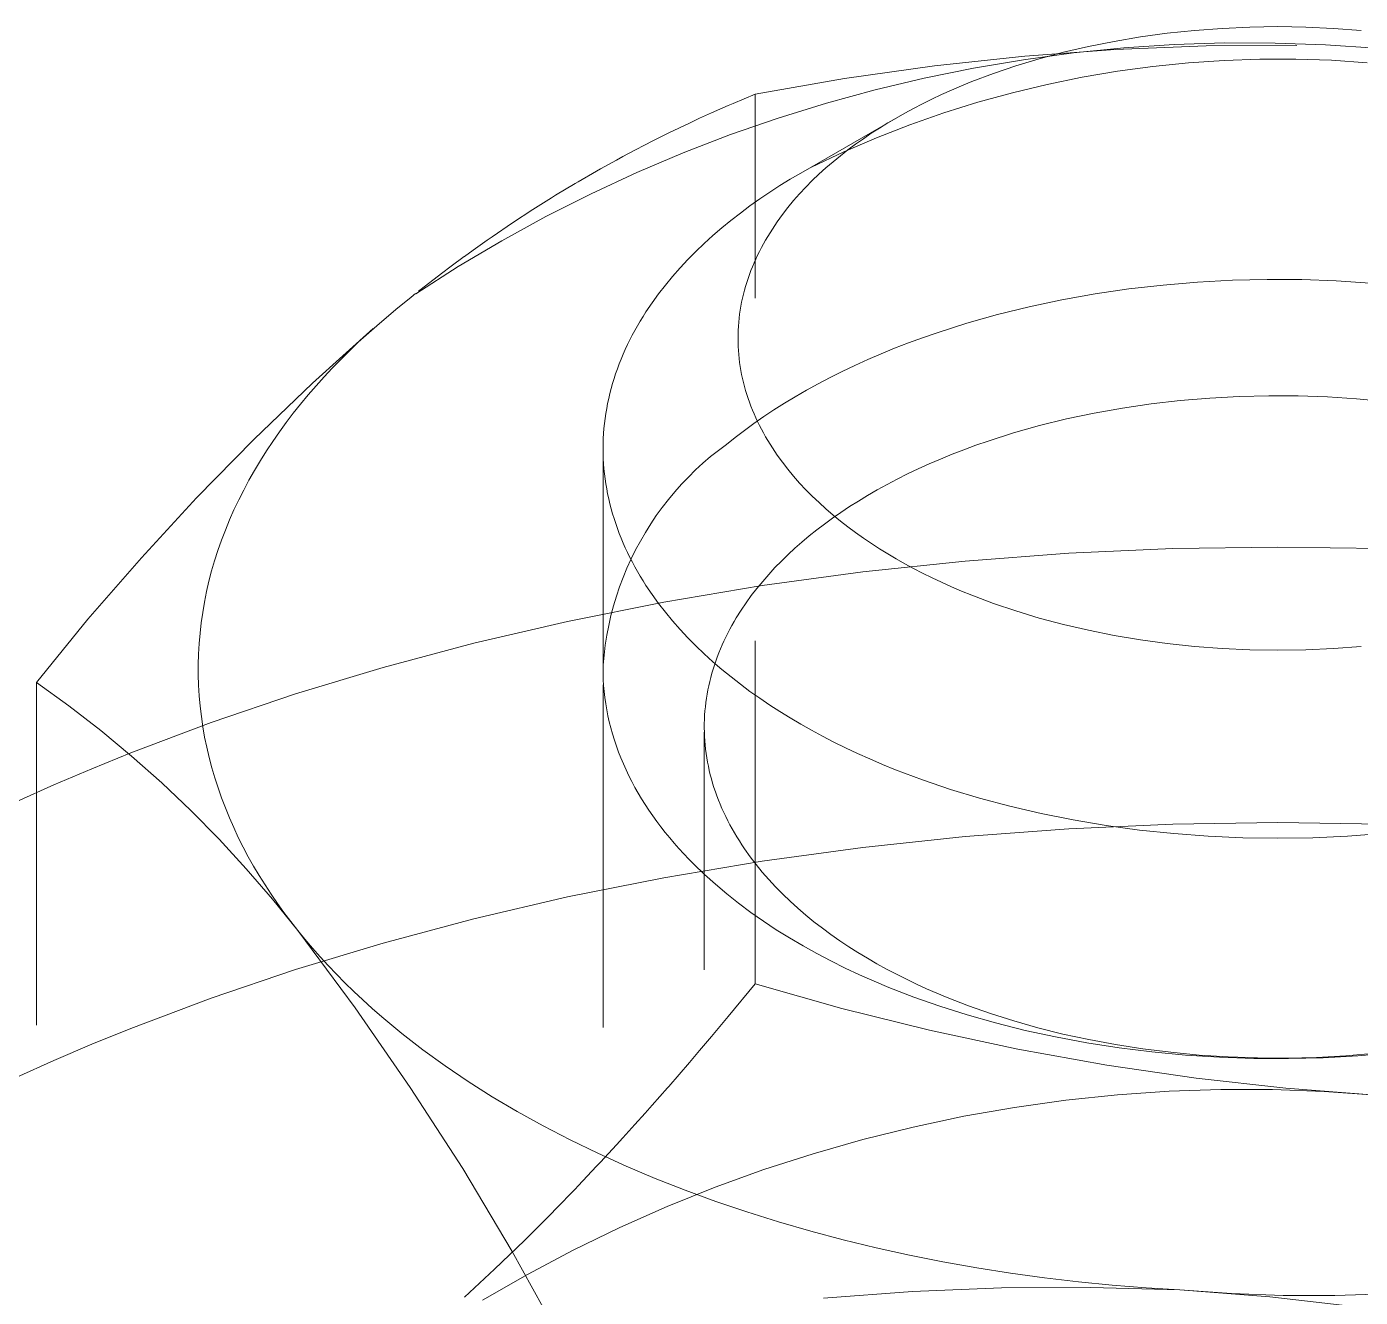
# Model space of a CAD drawing. Header units: inches. Extents: x -13 to 609, y -6 to 131.
# Drawn here: x 157.7371 to 158.1261, y 60.4012 to 60.7718 of the extents above; entities that cross this region are included whole.
import ezdxf

# ---------------------------------------------------------------- set-up
doc = ezdxf.new("R2010")
doc.units = ezdxf.units.IN
doc.linetypes.add('HIDDEN', pattern=[1.905, 1.27, -0.635])
doc.layers.add('ZANO_R_przerywana', color=250, linetype='HIDDEN', lineweight=0)

msp = doc.modelspace()

# ---------------------------------------------------------------- linework, layer by layer
at = {"layer": 'ZANO_R_przerywana', "ltscale": 0.05}
for p, q in [((158.06197, 60.76877), (158.0698, 60.76984)), ((158.0698, 60.76984), (158.07775, 60.77068)), ((158.07775, 60.77068), (158.08581, 60.77128)), ((158.08581, 60.77128), (158.09392, 60.77164)), ((158.09392, 60.77164), (158.10207, 60.77177)), ((158.10207, 60.77177), (158.11022, 60.77164)), ((158.11022, 60.77164), (158.11833, 60.77128)), ((158.11833, 60.77128), (158.12638, 60.77068)), ((158.03952, 60.76429), (158.04681, 60.76598)), ((158.04246, 60.7641), (158.05712, 60.76556)), ((158.04681, 60.76598), (158.0543, 60.76748)), ((158.0543, 60.76748), (158.06197, 60.76877)), ((158.05466, 60.76511), (158.08113, 60.76615)), ((158.05712, 60.76556), (158.07182, 60.76654)), ((158.07182, 60.76654), (158.08654, 60.76702)), ((158.08113, 60.76615), (158.10762, 60.76631)), ((158.08654, 60.76702), (158.10127, 60.767)), ((158.10127, 60.767), (158.11599, 60.7665)), ((158.11599, 60.7665), (158.13069, 60.7655)), ((158.00191, 60.76035), (158.02825, 60.76317)), ((158.01334, 60.7597), (158.02786, 60.76214)), ((158.02565, 60.76034), (158.03246, 60.7624)), ((158.02786, 60.76214), (158.04246, 60.7641)), ((158.02825, 60.76317), (158.05466, 60.76511)), ((158.03246, 60.7624), (158.03952, 60.76429)), ((158.08642, 60.76195), (158.07601, 60.76125)), ((158.09685, 60.76231), (158.08642, 60.76195)), ((158.10729, 60.76231), (158.09685, 60.76231)), ((158.11772, 60.76196), (158.10729, 60.76231)), ((158.12813, 60.76125), (158.11772, 60.76196)), ((157.97568, 60.75665), (158.00191, 60.76035)), ((157.9989, 60.75677), (158.01334, 60.7597)), ((158.01284, 60.75576), (158.01911, 60.75812)), ((158.01911, 60.75812), (158.02565, 60.76034)), ((158.05529, 60.75879), (158.045, 60.75704)), ((158.06563, 60.7602), (158.05529, 60.75879)), ((158.07601, 60.76125), (158.06563, 60.7602)), ((157.9496, 60.75207), (157.97568, 60.75665)), ((157.98457, 60.75336), (157.9989, 60.75677)), ((158.00686, 60.75326), (158.00981, 60.75453)), ((158.00981, 60.75453), (158.01284, 60.75576)), ((158.03478, 60.75494), (158.02463, 60.7525)), ((158.045, 60.75704), (158.03478, 60.75494)), ((157.94323, 60.7494), (157.9496, 60.75207)), ((157.9496, 60.49262), (157.9496, 60.75207)), ((157.97037, 60.74947), (157.98457, 60.75336)), ((157.99844, 60.7493), (158.00117, 60.75065)), ((158.00117, 60.75065), (158.00398, 60.75197)), ((158.00398, 60.75197), (158.00686, 60.75326)), ((158.02463, 60.7525), (158.01457, 60.74972)), ((157.93684, 60.7466), (157.9334, 60.74504)), ((157.93684, 60.7466), (157.94175, 60.74876)), ((157.94323, 60.7494), (157.94175, 60.74876)), ((157.9563, 60.74511), (157.97037, 60.74947)), ((157.99072, 60.74513), (157.99322, 60.74654)), ((157.99322, 60.74654), (157.99579, 60.74793)), ((158.00461, 60.7466), (157.99477, 60.74315)), ((157.99579, 60.74793), (157.99844, 60.7493)), ((158.01457, 60.74972), (158.00461, 60.7466)), ((157.93042, 60.74366), (157.9244, 60.74077)), ((157.93042, 60.74366), (157.9334, 60.74504)), ((157.94238, 60.74028), (157.9563, 60.74511)), ((157.99072, 60.74513), (157.96288, 60.72906)), ((157.98349, 60.74067), (157.98586, 60.7422)), ((157.99477, 60.74315), (157.98504, 60.73936)), ((157.98586, 60.7422), (157.98827, 60.74369)), ((157.98827, 60.74369), (157.99072, 60.74513)), ((157.91752, 60.73732), (157.91958, 60.73837)), ((157.92399, 60.74057), (157.91959, 60.73837)), ((157.92398, 60.74057), (157.92439, 60.74077)), ((157.92864, 60.73499), (157.94238, 60.74028)), ((157.98504, 60.73936), (157.97545, 60.73525)), ((157.97888, 60.73748), (157.98116, 60.7391)), ((157.98116, 60.7391), (157.98349, 60.74067)), ((157.91103, 60.7339), (157.91452, 60.73576)), ((157.91752, 60.73732), (157.91452, 60.73576)), ((157.91508, 60.72924), (157.92864, 60.73499)), ((157.97545, 60.73525), (157.966, 60.73082)), ((157.97445, 60.73411), (157.97664, 60.73581)), ((157.97664, 60.73581), (157.97888, 60.73748)), ((157.90451, 60.73032), (157.90913, 60.73288)), ((157.91103, 60.7339), (157.90914, 60.73288)), ((157.96822, 60.72874), (157.97024, 60.73057)), ((157.97024, 60.73057), (157.97231, 60.73236)), ((157.97231, 60.73236), (157.97445, 60.73411)), ((157.89795, 60.72655), (157.90336, 60.72967)), ((157.90171, 60.72304), (157.91508, 60.72924)), ((157.90451, 60.73032), (157.90336, 60.72967)), ((157.95982, 60.72726), (157.95681, 60.7254)), ((157.96288, 60.72906), (157.95982, 60.72726)), ((157.96438, 60.72496), (157.96626, 60.72687)), ((157.96626, 60.72687), (157.96822, 60.72874)), ((157.88857, 60.71639), (157.90171, 60.72304)), ((157.89137, 60.72258), (157.8971, 60.72604)), ((157.89795, 60.72655), (157.8971, 60.72604)), ((157.95385, 60.72348), (157.95093, 60.72151)), ((157.95681, 60.7254), (157.95385, 60.72348)), ((157.96081, 60.72103), (157.96256, 60.72301)), ((157.96256, 60.72301), (157.96438, 60.72496)), ((157.88475, 60.71841), (157.89016, 60.72183)), ((157.89137, 60.72258), (157.89015, 60.72184)), ((157.94808, 60.71949), (157.94528, 60.71741)), ((157.95093, 60.72151), (157.94808, 60.71949)), ((157.95755, 60.71695), (157.95914, 60.71901)), ((157.95914, 60.71901), (157.96081, 60.72103)), ((157.87565, 60.70931), (157.88857, 60.71639)), ((157.88474, 60.71842), (157.87878, 60.71452)), ((157.94254, 60.71528), (157.93987, 60.71309)), ((157.94528, 60.71741), (157.94254, 60.71528)), ((157.95604, 60.71486), (157.95755, 60.71695)), ((157.87878, 60.71452), (157.87289, 60.71051)), ((157.93987, 60.71309), (157.93728, 60.71086)), ((157.95327, 60.7106), (157.95393, 60.71167)), ((157.95393, 60.71167), (157.95461, 60.71275)), ((157.95461, 60.71275), (157.95604, 60.71486)), ((157.86298, 60.7018), (157.87565, 60.70931)), ((157.87142, 60.70949), (157.86734, 60.7066)), ((157.87143, 60.70948), (157.8729, 60.7105)), ((157.93475, 60.70857), (157.93231, 60.70623)), ((157.93728, 60.71086), (157.93475, 60.70857)), ((157.95085, 60.70622), (157.95142, 60.70732)), ((157.95142, 60.70732), (157.95202, 60.70842)), ((157.95202, 60.70842), (157.95263, 60.70951)), ((157.95263, 60.70951), (157.95327, 60.7106)), ((157.86475, 60.70473), (157.86095, 60.70193)), ((157.86476, 60.70471), (157.86735, 60.70659)), ((157.92995, 60.70384), (157.92768, 60.70141)), ((157.93231, 60.70623), (157.92995, 60.70384)), ((157.94929, 60.70287), (157.94979, 60.70399)), ((157.94979, 60.70399), (157.95031, 60.70511)), ((157.95031, 60.70511), (157.95085, 60.70622)), ((157.85057, 60.69387), (157.86298, 60.7018)), ((157.85807, 60.69976), (157.85342, 60.69619)), ((157.85808, 60.69975), (157.86095, 60.70192)), ((157.92768, 60.70141), (157.9255, 60.69893)), ((157.94754, 60.69833), (157.94794, 60.69947)), ((157.94794, 60.69947), (157.94836, 60.70061)), ((157.94836, 60.70061), (157.94881, 60.70174)), ((157.94881, 60.70174), (157.94929, 60.70287)), ((157.8514, 60.6946), (157.85342, 60.69618)), ((157.92341, 60.6964), (157.92142, 60.69383)), ((157.9255, 60.69893), (157.92341, 60.6964)), ((157.94649, 60.69488), (157.94681, 60.69603)), ((157.94681, 60.69603), (157.94716, 60.69718)), ((157.94716, 60.69718), (157.94754, 60.69833)), ((158.05862, 60.69526), (158.06861, 60.69641)), ((158.06861, 60.69641), (158.07869, 60.69726)), ((158.07869, 60.69726), (158.08882, 60.6978)), ((158.08882, 60.6978), (158.09896, 60.69805)), ((158.09896, 60.69805), (158.10907, 60.69799)), ((158.10907, 60.69799), (158.11911, 60.69763)), ((158.11911, 60.69763), (158.12903, 60.69699)), ((157.84475, 60.68926), (157.84925, 60.69285)), ((157.85053, 60.69392), (157.84922, 60.69288)), ((157.92142, 60.69383), (157.91953, 60.69122)), ((157.94566, 60.6914), (157.94591, 60.69256)), ((157.94591, 60.69256), (157.94619, 60.69372)), ((157.94619, 60.69372), (157.94649, 60.69488)), ((158.02957, 60.69007), (158.03906, 60.69208)), ((158.03906, 60.69208), (158.04876, 60.69381)), ((158.04876, 60.69381), (158.05862, 60.69526)), ((157.83918, 60.68455), (157.84475, 60.68926)), ((157.91774, 60.68858), (157.91689, 60.68724)), ((157.91953, 60.69122), (157.91774, 60.68858)), ((157.94493, 60.68672), (157.94507, 60.68789)), ((157.94507, 60.68789), (157.94524, 60.68906)), ((157.94524, 60.68906), (157.94544, 60.69023)), ((157.94544, 60.69023), (157.94566, 60.6914)), ((158.01134, 60.68527), (158.02032, 60.68779)), ((158.02032, 60.68779), (158.02957, 60.69007)), ((157.83382, 60.6797), (157.83918, 60.68455)), ((157.91527, 60.68453), (157.9145, 60.68317)), ((157.91607, 60.68589), (157.91527, 60.68453)), ((157.91689, 60.68724), (157.91607, 60.68589)), ((157.94465, 60.68319), (157.94472, 60.68437)), ((157.94472, 60.68437), (157.94481, 60.68554)), ((157.94481, 60.68554), (157.94493, 60.68672)), ((158.00267, 60.6825), (158.01134, 60.68527)), ((157.82046, 60.66779), (157.83811, 60.68373)), ((157.91305, 60.68042), (157.91237, 60.67903)), ((157.91376, 60.6818), (157.91305, 60.68042)), ((157.9145, 60.68317), (157.91376, 60.6818)), ((157.9446, 60.68084), (157.94461, 60.68202)), ((157.94461, 60.67966), (157.9446, 60.68084)), ((157.94461, 60.68202), (157.94465, 60.68319)), ((157.99432, 60.67952), (157.99845, 60.68104)), ((157.99845, 60.68104), (158.00267, 60.6825)), ((157.8287, 60.67471), (157.83123, 60.67722)), ((157.83123, 60.67722), (157.83382, 60.6797)), ((157.91109, 60.67623), (157.9105, 60.67482)), ((157.91171, 60.67763), (157.91109, 60.67623)), ((157.91237, 60.67903), (157.91171, 60.67763)), ((157.94465, 60.67849), (157.94461, 60.67966)), ((157.94472, 60.67731), (157.94465, 60.67849)), ((157.94481, 60.67614), (157.94472, 60.67731)), ((157.94493, 60.67496), (157.94481, 60.67614)), ((157.98245, 60.67467), (157.98632, 60.67633)), ((157.98632, 60.67633), (157.99027, 60.67795)), ((157.99027, 60.67795), (157.99432, 60.67952)), ((157.82382, 60.6696), (157.82623, 60.67217)), ((157.82623, 60.67217), (157.8287, 60.67471)), ((157.90993, 60.6734), (157.9094, 60.67198)), ((157.9105, 60.67482), (157.90993, 60.6734)), ((157.94507, 60.67379), (157.94493, 60.67496)), ((157.94524, 60.67262), (157.94507, 60.67379)), ((157.94544, 60.67145), (157.94524, 60.67262)), ((157.97501, 60.67121), (157.97869, 60.67296)), ((157.97869, 60.67296), (157.98245, 60.67467)), ((157.82148, 60.667), (157.82382, 60.6696)), ((157.90843, 60.66912), (157.90799, 60.66768)), ((157.9089, 60.67055), (157.90843, 60.66912)), ((157.9094, 60.67198), (157.9089, 60.67055)), ((157.94566, 60.67028), (157.94544, 60.67145)), ((157.94591, 60.66912), (157.94566, 60.67028)), ((157.94619, 60.66796), (157.94591, 60.66912)), ((157.96796, 60.6676), (157.97144, 60.66942)), ((157.97144, 60.66942), (157.97501, 60.67121)), ((157.8033, 60.65133), (157.82046, 60.66779)), ((157.81699, 60.66171), (157.8192, 60.66437)), ((157.8192, 60.66437), (157.82148, 60.667)), ((157.90721, 60.66479), (157.90687, 60.66334)), ((157.90759, 60.66624), (157.90721, 60.66479)), ((157.90799, 60.66768), (157.90759, 60.66624)), ((157.94649, 60.6668), (157.94619, 60.66796)), ((157.94681, 60.66565), (157.94649, 60.6668)), ((157.94716, 60.6645), (157.94681, 60.66565)), ((157.94754, 60.66335), (157.94716, 60.6645)), ((157.96131, 60.66385), (157.96458, 60.66574)), ((157.96458, 60.66574), (157.96796, 60.6676)), ((157.81485, 60.65902), (157.81699, 60.66171)), ((157.90656, 60.66189), (157.90628, 60.66043)), ((157.90687, 60.66334), (157.90656, 60.66189)), ((157.94794, 60.66221), (157.94754, 60.66335)), ((157.94837, 60.66107), (157.94794, 60.66221)), ((157.94882, 60.65994), (157.94837, 60.66107)), ((157.95506, 60.65999), (157.95814, 60.66193)), ((157.95814, 60.66193), (157.96131, 60.66385)), ((158.05675, 60.66052), (158.04851, 60.65905)), ((158.06514, 60.66175), (158.05675, 60.66052)), ((158.07363, 60.66272), (158.06514, 60.66175)), ((158.0822, 60.66345), (158.07363, 60.66272)), ((158.09081, 60.66391), (158.0822, 60.66345)), ((158.09943, 60.66412), (158.09081, 60.66391)), ((158.10802, 60.66407), (158.09943, 60.66412)), ((158.11655, 60.66377), (158.10802, 60.66407)), ((158.12499, 60.66322), (158.11655, 60.66377)), ((158.1333, 60.66243), (158.12499, 60.66322)), ((157.81278, 60.65631), (157.81485, 60.65902)), ((157.90582, 60.65751), (157.90564, 60.65604)), ((157.90603, 60.65897), (157.90582, 60.65751)), ((157.90628, 60.66043), (157.90603, 60.65897)), ((157.94929, 60.65881), (157.94882, 60.65994)), ((157.94923, 60.65603), (157.9521, 60.65802)), ((157.94979, 60.65769), (157.94929, 60.65881)), ((157.95031, 60.65657), (157.94979, 60.65769)), ((157.95086, 60.65546), (157.95031, 60.65657)), ((157.9521, 60.65802), (157.95506, 60.65999)), ((158.04045, 60.65734), (158.03259, 60.65541)), ((158.04851, 60.65905), (158.04045, 60.65734)), ((157.80886, 60.6508), (157.81079, 60.65357)), ((157.81079, 60.65357), (157.81278, 60.65631)), ((157.90538, 60.6531), (157.90529, 60.65163)), ((157.90549, 60.65457), (157.90538, 60.6531)), ((157.90564, 60.65604), (157.90549, 60.65457)), ((157.9438, 60.65198), (157.94647, 60.65401)), ((157.94647, 60.65401), (157.94923, 60.65603)), ((157.95143, 60.65436), (157.95086, 60.65546)), ((157.95202, 60.65326), (157.95143, 60.65436)), ((157.95264, 60.65217), (157.95202, 60.65326)), ((158.02495, 60.65326), (158.01758, 60.65091)), ((158.03259, 60.65541), (158.02495, 60.65326)), ((157.78665, 60.63435), (157.8033, 60.65133)), ((157.80701, 60.64801), (157.80886, 60.6508)), ((157.90524, 60.65016), (157.90523, 60.64869)), ((157.90529, 60.65163), (157.90524, 60.65016)), ((157.9389, 60.64819), (157.94125, 60.64994)), ((157.94125, 60.64994), (157.9438, 60.65198)), ((157.95327, 60.65108), (157.95264, 60.65217)), ((157.95393, 60.65001), (157.95327, 60.65108)), ((157.95462, 60.64893), (157.95393, 60.65001)), ((157.95604, 60.64682), (157.95462, 60.64893)), ((158.01399, 60.64966), (158.01048, 60.64837)), ((158.01758, 60.65091), (158.01399, 60.64966)), ((157.80354, 60.64236), (157.80524, 60.6452)), ((157.80524, 60.6452), (157.80701, 60.64801)), ((157.90523, 60.64869), (157.90524, 60.64722)), ((157.90523, 60.58495), (157.90523, 60.64575)), ((157.90524, 60.64722), (157.90529, 60.64575)), ((157.90529, 60.64575), (157.90538, 60.64428)), ((157.93438, 60.64445), (157.93661, 60.64636)), ((157.93661, 60.64636), (157.9389, 60.64819)), ((157.95756, 60.64473), (157.95604, 60.64682)), ((158.00368, 60.64566), (158.0004, 60.64425)), ((158.00704, 60.64704), (158.00368, 60.64566)), ((158.01048, 60.64837), (158.00704, 60.64704)), ((157.80192, 60.6395), (157.80354, 60.64236)), ((157.90538, 60.64428), (157.90549, 60.64281)), ((157.90549, 60.64281), (157.90564, 60.64135)), ((157.90564, 60.64135), (157.90582, 60.63988)), ((157.93013, 60.64042), (157.93222, 60.64247)), ((157.93222, 60.64247), (157.93438, 60.64445)), ((157.95915, 60.64267), (157.95756, 60.64473)), ((157.96082, 60.64065), (157.95915, 60.64267)), ((157.99407, 60.64131), (157.99103, 60.63979)), ((157.99719, 60.6428), (157.99407, 60.64131)), ((158.0004, 60.64425), (157.99719, 60.6428)), ((157.80038, 60.63662), (157.80192, 60.6395)), ((157.90582, 60.63988), (157.90604, 60.63842)), ((157.90604, 60.63842), (157.90628, 60.63696)), ((157.92616, 60.63611), (157.92811, 60.6383)), ((157.92811, 60.6383), (157.93013, 60.64042)), ((157.96257, 60.63867), (157.96082, 60.64065)), ((157.96439, 60.63672), (157.96257, 60.63867)), ((157.98808, 60.63824), (157.98521, 60.63666)), ((157.99103, 60.63979), (157.98808, 60.63824)), ((157.77053, 60.61688), (157.78665, 60.63435)), ((157.79755, 60.63081), (157.79892, 60.63373)), ((157.79892, 60.63373), (157.80038, 60.63662)), ((157.90628, 60.63696), (157.90656, 60.6355)), ((157.90656, 60.6355), (157.90687, 60.63404)), ((157.90687, 60.63404), (157.90722, 60.63259)), ((157.92248, 60.63155), (157.92428, 60.63386)), ((157.92428, 60.63386), (157.92616, 60.63611)), ((157.96627, 60.63481), (157.96439, 60.63672)), ((157.96823, 60.63294), (157.96627, 60.63481)), ((157.97973, 60.63342), (157.97712, 60.63177)), ((157.98242, 60.63505), (157.97973, 60.63342)), ((157.98521, 60.63666), (157.98242, 60.63505)), ((157.79625, 60.62788), (157.79755, 60.63081)), ((157.90722, 60.63259), (157.90759, 60.63115)), ((157.90759, 60.63115), (157.908, 60.6297)), ((157.908, 60.6297), (157.90844, 60.62827)), ((157.92076, 60.62918), (157.92248, 60.63155)), ((157.97025, 60.63111), (157.96823, 60.63294)), ((157.97232, 60.62932), (157.97025, 60.63111)), ((157.97459, 60.6301), (157.97216, 60.6284)), ((157.97446, 60.62757), (157.97232, 60.62932)), ((157.97712, 60.63177), (157.97459, 60.6301)), ((157.79504, 60.62493), (157.79625, 60.62788)), ((157.90844, 60.62827), (157.90891, 60.62683)), ((157.90891, 60.62683), (157.90941, 60.6254)), ((157.91757, 60.62426), (157.91912, 60.62675)), ((157.91912, 60.62675), (157.92076, 60.62918)), ((157.96981, 60.62669), (157.96755, 60.62497)), ((157.97216, 60.6284), (157.96981, 60.62669)), ((157.97665, 60.62587), (157.97446, 60.62757)), ((157.97889, 60.62421), (157.97665, 60.62587)), ((157.79287, 60.61899), (157.79391, 60.62197)), ((157.79391, 60.62197), (157.79504, 60.62493)), ((157.90941, 60.6254), (157.90994, 60.62398)), ((157.90994, 60.62398), (157.9105, 60.62257)), ((157.9105, 60.62257), (157.9111, 60.62116)), ((157.91471, 60.61915), (157.9161, 60.62173)), ((157.9161, 60.62173), (157.91757, 60.62426)), ((157.96537, 60.62323), (157.96326, 60.62146)), ((157.96755, 60.62497), (157.96537, 60.62323)), ((157.98117, 60.62259), (157.97889, 60.62421)), ((157.9835, 60.62101), (157.98117, 60.62259)), ((157.79191, 60.616), (157.79287, 60.61899)), ((157.9111, 60.62116), (157.91172, 60.61976)), ((157.91172, 60.61976), (157.91237, 60.61836)), ((157.91237, 60.61836), (157.91305, 60.61697)), ((157.91341, 60.61652), (157.91471, 60.61915)), ((157.9592, 60.6178), (157.95725, 60.61591)), ((157.96121, 60.61965), (157.9592, 60.6178)), ((157.96326, 60.62146), (157.96121, 60.61965)), ((157.98588, 60.61948), (157.9835, 60.62101)), ((157.98828, 60.61799), (157.98588, 60.61948)), ((157.99073, 60.61655), (157.98828, 60.61799)), ((158.01087, 60.61589), (158.04106, 60.61816)), ((158.04106, 60.61816), (158.07149, 60.61952)), ((158.07149, 60.61952), (158.10205, 60.61998)), ((158.10205, 60.61998), (158.1326, 60.61953)), ((157.75494, 60.59893), (157.77053, 60.61688)), ((157.79104, 60.61301), (157.79191, 60.616)), ((157.91108, 60.61115), (157.9122, 60.61385)), ((157.9122, 60.61385), (157.91341, 60.61652)), ((157.91305, 60.61697), (157.91377, 60.61559)), ((157.91377, 60.61559), (157.91451, 60.61422)), ((157.91451, 60.61422), (157.91528, 60.61285)), ((157.95537, 60.61398), (157.95354, 60.612)), ((157.95725, 60.61591), (157.95537, 60.61398)), ((157.98104, 60.61274), (158.01087, 60.61589)), ((157.99323, 60.61514), (157.99073, 60.61655)), ((157.9958, 60.61375), (157.99323, 60.61514)), ((157.78955, 60.60698), (157.79025, 60.61)), ((157.79025, 60.61), (157.79104, 60.61301)), ((157.91005, 60.6084), (157.91108, 60.61115)), ((157.91528, 60.61285), (157.91607, 60.6115)), ((157.91607, 60.6115), (157.9169, 60.61015)), ((157.9169, 60.61015), (157.91775, 60.60881)), ((157.95179, 60.60999), (157.9501, 60.60794)), ((157.95168, 60.60874), (157.98104, 60.61274)), ((157.95354, 60.612), (157.95179, 60.60999)), ((157.99846, 60.61238), (157.9958, 60.61375)), ((158.00119, 60.61103), (157.99846, 60.61238)), ((158.00399, 60.60971), (158.00119, 60.61103)), ((157.78894, 60.60396), (157.78955, 60.60698)), ((157.90911, 60.60563), (157.91005, 60.6084)), ((157.91775, 60.60881), (157.91954, 60.60616)), ((157.91954, 60.60616), (157.92143, 60.60355)), ((157.92291, 60.60391), (157.95168, 60.60874)), ((157.9501, 60.60794), (157.94848, 60.60585)), ((158.00687, 60.60842), (158.00399, 60.60971)), ((158.00982, 60.60716), (158.00687, 60.60842)), ((158.01285, 60.60593), (158.00982, 60.60716)), ((157.78842, 60.60093), (157.78894, 60.60396)), ((157.89482, 60.59829), (157.92291, 60.60391)), ((157.90753, 60.59999), (157.90827, 60.60282)), ((157.90827, 60.60282), (157.90911, 60.60563)), ((157.92143, 60.60355), (157.92342, 60.60099)), ((157.94694, 60.60372), (157.94548, 60.60156)), ((157.94848, 60.60585), (157.94694, 60.60372)), ((158.01912, 60.60356), (158.01285, 60.60593)), ((158.02567, 60.60134), (158.01912, 60.60356)), ((157.7399, 60.58051), (157.75494, 60.59893)), ((157.78798, 60.59789), (157.78842, 60.60093)), ((157.86749, 60.59193), (157.89482, 60.59829)), ((157.90687, 60.59713), (157.90753, 60.59999)), ((157.92342, 60.60099), (157.92551, 60.59846)), ((157.92551, 60.59846), (157.92769, 60.59598)), ((157.94344, 60.59825), (157.94281, 60.59713)), ((157.9441, 60.59936), (157.94344, 60.59825)), ((157.94548, 60.60156), (157.9441, 60.59936)), ((158.03248, 60.59928), (158.02567, 60.60134)), ((158.03954, 60.5974), (158.03248, 60.59928)), ((157.78738, 60.59181), (157.78764, 60.59485)), ((157.78764, 60.59485), (157.78798, 60.59789)), ((157.90632, 60.59425), (157.90687, 60.59713)), ((157.92769, 60.59598), (157.92996, 60.59354)), ((157.9416, 60.59487), (157.94103, 60.59373)), ((157.94219, 60.59601), (157.9416, 60.59487)), ((157.94281, 60.59713), (157.94219, 60.59601)), ((158.04682, 60.5957), (158.03954, 60.5974)), ((158.05432, 60.59421), (158.04682, 60.5957)), ((157.78721, 60.58877), (157.78738, 60.59181)), ((157.84103, 60.58486), (157.86749, 60.59193)), ((157.9055, 60.58845), (157.90586, 60.59136)), ((157.90586, 60.59136), (157.90632, 60.59425)), ((157.92996, 60.59354), (157.93232, 60.59116)), ((157.93232, 60.59116), (157.93477, 60.58882)), ((157.93996, 60.59143), (157.93946, 60.59026)), ((157.94048, 60.59258), (157.93996, 60.59143)), ((157.94103, 60.59373), (157.94048, 60.59258)), ((158.06199, 60.59292), (158.05432, 60.59421)), ((158.06982, 60.59185), (158.06199, 60.59292)), ((158.07777, 60.59101), (158.06982, 60.59185)), ((158.08582, 60.59041), (158.07777, 60.59101)), ((158.09394, 60.59005), (158.08582, 60.59041)), ((158.11835, 60.59041), (158.11024, 60.59005)), ((158.1264, 60.59101), (158.11835, 60.59041)), ((157.78713, 60.58573), (157.78721, 60.58877)), ((157.90524, 60.58553), (157.9055, 60.58845)), ((157.93477, 60.58882), (157.93729, 60.58653)), ((157.93729, 60.58653), (157.93989, 60.5843)), ((157.9381, 60.58674), (157.93769, 60.58555)), ((157.93853, 60.58792), (157.9381, 60.58674)), ((157.93898, 60.5891), (157.93853, 60.58792)), ((157.93946, 60.59026), (157.93898, 60.5891)), ((158.10209, 60.58992), (158.09394, 60.59005)), ((158.11024, 60.59005), (158.10209, 60.58992)), ((157.78713, 60.58269), (157.78713, 60.58573)), ((157.78723, 60.57966), (157.78713, 60.58269)), ((157.81549, 60.57714), (157.84103, 60.58486)), ((157.90524, 60.58318), (157.90523, 60.58495)), ((157.9053, 60.5814), (157.90524, 60.58318)), ((157.93696, 60.58316), (157.93663, 60.58196)), ((157.93732, 60.58436), (157.93696, 60.58316)), ((157.93769, 60.58555), (157.93732, 60.58436)), ((157.93989, 60.5843), (157.94255, 60.58211)), ((157.7399, 60.58051), (157.7399, 60.32107)), ((157.7494, 60.57365), (157.7399, 60.58051)), ((157.78741, 60.57662), (157.78723, 60.57966)), ((157.90523, 60.27984), (157.90523, 60.58261)), ((157.9054, 60.57963), (157.9053, 60.5814)), ((157.90556, 60.57785), (157.9054, 60.57963)), ((157.93605, 60.57954), (157.9358, 60.57833)), ((157.93633, 60.58075), (157.93605, 60.57954)), ((157.93663, 60.58196), (157.93633, 60.58075)), ((157.94255, 60.58211), (157.94529, 60.57998)), ((157.94529, 60.57998), (157.94809, 60.5779)), ((157.78767, 60.5736), (157.78741, 60.57662)), ((157.79094, 60.56882), (157.81549, 60.57714)), ((157.90576, 60.57608), (157.90556, 60.57785)), ((157.90601, 60.5743), (157.90576, 60.57608)), ((157.93538, 60.57588), (157.93521, 60.57466)), ((157.93558, 60.57711), (157.93538, 60.57588)), ((157.9358, 60.57833), (157.93558, 60.57711)), ((157.94809, 60.5779), (157.95095, 60.57588)), ((157.95095, 60.57588), (157.95386, 60.57391)), ((157.75867, 60.56647), (157.7494, 60.57365)), ((157.78803, 60.57058), (157.78767, 60.5736)), ((157.90631, 60.57253), (157.90601, 60.5743)), ((157.90665, 60.57076), (157.90631, 60.57253)), ((157.93486, 60.57096), (157.9348, 60.56972)), ((157.93495, 60.57219), (157.93486, 60.57096)), ((157.93507, 60.57343), (157.93495, 60.57219)), ((157.93521, 60.57466), (157.93507, 60.57343)), ((157.95386, 60.57391), (157.95682, 60.57199)), ((157.95682, 60.57199), (157.95984, 60.57013)), ((157.76742, 60.55995), (157.79094, 60.56882)), ((157.78847, 60.56757), (157.78803, 60.57058)), ((157.789, 60.56457), (157.78847, 60.56757)), ((157.90705, 60.56899), (157.90665, 60.57076)), ((157.90749, 60.56723), (157.90705, 60.56899)), ((157.90798, 60.56547), (157.90749, 60.56723)), ((157.9348, 60.56972), (157.93476, 60.56848)), ((157.93476, 60.56848), (157.93476, 60.56724)), ((157.93476, 60.56724), (157.93478, 60.566)), ((157.95984, 60.57013), (157.96289, 60.56833)), ((157.96289, 60.56833), (157.96602, 60.56657)), ((157.76769, 60.55899), (157.75867, 60.56647)), ((157.78961, 60.56158), (157.789, 60.56457)), ((157.90852, 60.56371), (157.90798, 60.56547)), ((157.90911, 60.56196), (157.90852, 60.56371)), ((157.93476, 60.29672), (157.93476, 60.566)), ((157.93478, 60.566), (157.93482, 60.56476)), ((157.93482, 60.56476), (157.9349, 60.56351)), ((157.9349, 60.56351), (157.935, 60.56227)), ((157.96602, 60.56657), (157.96924, 60.56483)), ((157.96924, 60.56483), (157.97255, 60.56312)), ((157.75607, 60.55533), (157.76742, 60.55995)), ((157.79031, 60.5586), (157.78961, 60.56158)), ((157.90974, 60.56021), (157.90911, 60.56196)), ((157.91042, 60.55848), (157.90974, 60.56021)), ((157.935, 60.56227), (157.93514, 60.56102)), ((157.93514, 60.56102), (157.93529, 60.55978)), ((157.93529, 60.55978), (157.93548, 60.55853)), ((157.97255, 60.56312), (157.97596, 60.56144)), ((157.97596, 60.56144), (157.97947, 60.55979)), ((157.97947, 60.55979), (157.98307, 60.55817)), ((157.77646, 60.55121), (157.76769, 60.55899)), ((157.79109, 60.55563), (157.79031, 60.5586)), ((157.79195, 60.55268), (157.79109, 60.55563)), ((157.91115, 60.55674), (157.91042, 60.55848)), ((157.91192, 60.55502), (157.91115, 60.55674)), ((157.93548, 60.55853), (157.9357, 60.55729)), ((157.9357, 60.55729), (157.93594, 60.55605)), ((157.93594, 60.55605), (157.93621, 60.55481)), ((157.98307, 60.55817), (157.98676, 60.55659)), ((157.98676, 60.55659), (157.99055, 60.55505)), ((157.745, 60.55059), (157.75607, 60.55533)), ((157.7929, 60.54974), (157.79195, 60.55268)), ((157.91274, 60.5533), (157.91192, 60.55502)), ((157.91361, 60.5516), (157.91274, 60.5533)), ((157.91452, 60.5499), (157.91361, 60.5516)), ((157.93621, 60.55481), (157.93651, 60.55357)), ((157.93651, 60.55357), (157.93684, 60.55234)), ((157.93684, 60.55234), (157.93719, 60.5511)), ((157.99055, 60.55505), (157.99838, 60.55209)), ((157.99838, 60.55209), (158.00657, 60.54932)), ((157.7342, 60.54574), (157.745, 60.55059)), ((157.78496, 60.54314), (157.77646, 60.55121)), ((157.79392, 60.54682), (157.7929, 60.54974)), ((157.91548, 60.54822), (157.91452, 60.5499)), ((157.91648, 60.54654), (157.91548, 60.54822)), ((157.93719, 60.5511), (157.93757, 60.54987)), ((157.93757, 60.54987), (157.93798, 60.54864)), ((157.93798, 60.54864), (157.93842, 60.54742)), ((158.00657, 60.54932), (158.01508, 60.54675)), ((157.79503, 60.54391), (157.79392, 60.54682)), ((157.79621, 60.54102), (157.79503, 60.54391)), ((157.91752, 60.54488), (157.91648, 60.54654)), ((157.91861, 60.54322), (157.91752, 60.54488)), ((157.93842, 60.54742), (157.93888, 60.5462)), ((157.93888, 60.5462), (157.93938, 60.54498)), ((157.93938, 60.54498), (157.93989, 60.54377)), ((157.93989, 60.54377), (157.94044, 60.54256)), ((158.01508, 60.54675), (158.0239, 60.54439)), ((158.0239, 60.54439), (158.03301, 60.54227)), ((157.79319, 60.53479), (157.78496, 60.54314)), ((157.79748, 60.53816), (157.79621, 60.54102)), ((157.91974, 60.54158), (157.91861, 60.54322)), ((157.92091, 60.53996), (157.91974, 60.54158)), ((157.92212, 60.53835), (157.92091, 60.53996)), ((157.94044, 60.54256), (157.94101, 60.54136)), ((157.94101, 60.54136), (157.94161, 60.54016)), ((157.94161, 60.54016), (157.94223, 60.53897)), ((158.03301, 60.54227), (158.04238, 60.5404)), ((158.04238, 60.5404), (158.05197, 60.53879)), ((157.79882, 60.53531), (157.79748, 60.53816)), ((157.92337, 60.53675), (157.92212, 60.53835)), ((157.92467, 60.53516), (157.92337, 60.53675)), ((157.94223, 60.53897), (157.94288, 60.53778)), ((157.94288, 60.53778), (157.94356, 60.5366)), ((157.94356, 60.5366), (157.94426, 60.53543)), ((158.04106, 60.53779), (158.01087, 60.53553)), ((158.07149, 60.53916), (158.04106, 60.53779)), ((158.05197, 60.53879), (158.06175, 60.53746)), ((158.06175, 60.53746), (158.0717, 60.53641)), ((158.10205, 60.53962), (158.07149, 60.53916)), ((158.0717, 60.53641), (158.08176, 60.53565)), ((158.1326, 60.53916), (158.10205, 60.53962)), ((158.12242, 60.53566), (158.13248, 60.53641)), ((157.80113, 60.52617), (157.79319, 60.53479)), ((157.80023, 60.53249), (157.79882, 60.53531)), ((157.80172, 60.52968), (157.80023, 60.53249)), ((157.926, 60.53359), (157.92467, 60.53516)), ((157.92737, 60.53204), (157.926, 60.53359)), ((157.94426, 60.53543), (157.94499, 60.53426)), ((157.94499, 60.53426), (157.94574, 60.5331)), ((157.94574, 60.5331), (157.94652, 60.53194)), ((157.98104, 60.53238), (157.95168, 60.52837)), ((158.01087, 60.53553), (157.98104, 60.53238)), ((158.08176, 60.53565), (158.0919, 60.5352)), ((158.0919, 60.5352), (158.10209, 60.53505)), ((158.10209, 60.53505), (158.11227, 60.5352)), ((158.11227, 60.5352), (158.12242, 60.53566)), ((157.80328, 60.5269), (157.80172, 60.52968)), ((157.95168, 60.52837), (157.92291, 60.52355)), ((157.92878, 60.5305), (157.92737, 60.53204)), ((157.93023, 60.52898), (157.92878, 60.5305)), ((157.93171, 60.52748), (157.93023, 60.52898)), ((157.94652, 60.53194), (157.94815, 60.52966)), ((157.94815, 60.52966), (157.94987, 60.52741)), ((157.80879, 60.5173), (157.80113, 60.52617)), ((157.80491, 60.52415), (157.80328, 60.5269)), ((157.93478, 60.52452), (157.93171, 60.52748)), ((157.93798, 60.52163), (157.93478, 60.52452)), ((157.94987, 60.52741), (157.95168, 60.52518)), ((157.95168, 60.52518), (157.95359, 60.523)), ((157.80662, 60.52142), (157.80491, 60.52415)), ((157.80839, 60.51871), (157.80662, 60.52142)), ((157.92291, 60.52355), (157.89482, 60.51793)), ((157.94131, 60.51882), (157.93798, 60.52163)), ((157.95359, 60.523), (157.95558, 60.52085)), ((157.95558, 60.52085), (157.95766, 60.51874)), ((157.81023, 60.51603), (157.80839, 60.51871)), ((157.81614, 60.50817), (157.80879, 60.5173)), ((157.89482, 60.51793), (157.86749, 60.51156)), ((157.94476, 60.51609), (157.94131, 60.51882)), ((157.95766, 60.51874), (157.95982, 60.51667)), ((157.95982, 60.51667), (157.96205, 60.51464)), ((157.81214, 60.51338), (157.81023, 60.51603)), ((157.81411, 60.51076), (157.81214, 60.51338)), ((157.94833, 60.51344), (157.94476, 60.51609)), ((157.952, 60.51086), (157.94833, 60.51344)), ((157.96205, 60.51464), (157.96436, 60.51266)), ((157.96436, 60.51266), (157.96675, 60.51072)), ((157.81614, 60.50817), (157.81411, 60.51076)), ((157.86749, 60.51156), (157.84103, 60.5045)), ((157.95577, 60.50837), (157.952, 60.51086)), ((157.96675, 60.51072), (157.9692, 60.50882)), ((157.9692, 60.50882), (157.97171, 60.50697)), ((157.81824, 60.50559), (157.81614, 60.50817)), ((157.83295, 60.48556), (157.81614, 60.50817)), ((157.82042, 60.50303), (157.81824, 60.50559)), ((157.95963, 60.50597), (157.95577, 60.50837)), ((157.96357, 60.50365), (157.95963, 60.50597)), ((157.97171, 60.50697), (157.97428, 60.50517)), ((157.97428, 60.50517), (157.97692, 60.50341)), ((157.84103, 60.5045), (157.81549, 60.49678)), ((157.82268, 60.50047), (157.82042, 60.50303)), ((157.96759, 60.50142), (157.96357, 60.50365)), ((157.97168, 60.49927), (157.96759, 60.50142)), ((157.97692, 60.50341), (157.9796, 60.50171)), ((157.9796, 60.50171), (157.98234, 60.50005)), ((157.82502, 60.49792), (157.82268, 60.50047)), ((157.82744, 60.49539), (157.82502, 60.49792)), ((157.97583, 60.49721), (157.97168, 60.49927)), ((157.98003, 60.49524), (157.97583, 60.49721)), ((157.98234, 60.50005), (157.98512, 60.49844)), ((157.98512, 60.49844), (157.98794, 60.49689)), ((157.81549, 60.49678), (157.79094, 60.48846)), ((157.82993, 60.49287), (157.82744, 60.49539)), ((157.98428, 60.49335), (157.98003, 60.49524)), ((157.98858, 60.49155), (157.98428, 60.49335)), ((157.98794, 60.49689), (157.99081, 60.49538)), ((157.99081, 60.49538), (157.99371, 60.49392)), ((157.99371, 60.49392), (157.99664, 60.49252)), ((157.83251, 60.49037), (157.82993, 60.49287)), ((157.83516, 60.48788), (157.83251, 60.49037)), ((157.94175, 60.48308), (157.9496, 60.49262)), ((157.97493, 60.48542), (157.9496, 60.49262)), ((157.99586, 60.48872), (157.98858, 60.49155)), ((157.99664, 60.49252), (157.9996, 60.49116)), ((157.9996, 60.49116), (158.0056, 60.4886)), ((157.79094, 60.48846), (157.76742, 60.47959)), ((157.849, 60.4624), (157.83295, 60.48556)), ((157.83789, 60.48541), (157.83516, 60.48788)), ((157.8407, 60.48295), (157.83789, 60.48541)), ((158.0005, 60.47906), (157.97493, 60.48542)), ((158.00349, 60.48604), (157.99586, 60.48872)), ((158.01145, 60.48352), (158.00349, 60.48604)), ((158.0056, 60.4886), (158.01179, 60.48619)), ((158.01179, 60.48619), (158.01828, 60.48391)), ((157.84654, 60.4781), (157.8407, 60.48295)), ((157.94175, 60.48308), (157.93684, 60.47721)), ((158.01974, 60.48118), (158.01145, 60.48352)), ((158.01828, 60.48391), (158.02504, 60.48177)), ((158.02504, 60.48177), (158.03209, 60.47978)), ((157.76742, 60.47959), (157.75607, 60.47497)), ((157.85269, 60.47334), (157.84654, 60.4781)), ((158.02625, 60.47356), (158.0005, 60.47906)), ((158.02833, 60.47903), (158.01974, 60.48118)), ((158.03721, 60.4771), (158.02833, 60.47903)), ((158.03209, 60.47978), (158.03939, 60.47796)), ((158.03939, 60.47796), (158.04694, 60.47632)), ((157.75607, 60.47497), (157.745, 60.47023)), ((157.9334, 60.47314), (157.93684, 60.47721)), ((158.04636, 60.4754), (158.03721, 60.4771)), ((158.05575, 60.47395), (158.04636, 60.4754)), ((158.04694, 60.47632), (158.05472, 60.47487)), ((158.05472, 60.47487), (158.0627, 60.47364)), ((158.06535, 60.47275), (158.05575, 60.47395)), ((157.745, 60.47023), (157.7342, 60.46538)), ((157.85914, 60.46868), (157.85269, 60.47334)), ((157.9334, 60.47314), (157.93042, 60.46966)), ((158.05218, 60.4689), (158.02625, 60.47356)), ((158.0627, 60.47364), (158.07086, 60.47262)), ((158.07513, 60.47183), (158.06535, 60.47275)), ((158.07086, 60.47262), (158.07917, 60.47183)), ((158.08505, 60.47118), (158.07513, 60.47183)), ((158.07917, 60.47183), (158.0876, 60.47129)), ((158.09509, 60.47083), (158.08505, 60.47118)), ((158.0876, 60.47129), (158.09614, 60.47098)), ((158.10519, 60.47077), (158.09509, 60.47083)), ((158.09614, 60.47098), (158.10473, 60.47094)), ((158.10473, 60.47094), (158.11334, 60.47114)), ((158.11533, 60.47101), (158.10519, 60.47077)), ((158.11334, 60.47114), (158.12196, 60.47161)), ((158.12546, 60.47156), (158.11533, 60.47101)), ((158.12196, 60.47161), (158.13053, 60.47233)), ((158.13555, 60.47241), (158.12546, 60.47156)), ((157.86588, 60.46411), (157.85914, 60.46868)), ((157.9244, 60.46269), (157.93042, 60.46966)), ((158.07825, 60.46511), (158.05218, 60.4689)), ((157.86427, 60.43872), (157.849, 60.4624)), ((157.87291, 60.45967), (157.86588, 60.46411)), ((157.91959, 60.45721), (157.92398, 60.46222)), ((157.9244, 60.46269), (157.92398, 60.46222)), ((158.10443, 60.46218), (158.07825, 60.46511)), ((158.13069, 60.46012), (158.10443, 60.46218)), ((157.88021, 60.45534), (157.87291, 60.45967)), ((158.04026, 60.45864), (158.0253, 60.45656)), ((158.05528, 60.4602), (158.04026, 60.45864)), ((158.07034, 60.46124), (158.05528, 60.4602)), ((158.08543, 60.46175), (158.07034, 60.46124)), ((158.10053, 60.46173), (158.08543, 60.46175)), ((158.11562, 60.46119), (158.10053, 60.46173)), ((158.13069, 60.46012), (158.11562, 60.46119)), ((157.88777, 60.45115), (157.88021, 60.45534)), ((157.91452, 60.45153), (157.91752, 60.45489)), ((157.91959, 60.45721), (157.91752, 60.45489)), ((158.0253, 60.45656), (158.01043, 60.45395)), ((157.8956, 60.44709), (157.88777, 60.45115)), ((157.91452, 60.45153), (157.91103, 60.44768)), ((157.99565, 60.45083), (157.981, 60.44719)), ((158.01043, 60.45395), (157.99565, 60.45083)), ((157.90366, 60.44319), (157.8956, 60.44709)), ((157.90913, 60.44561), (157.91103, 60.44768)), ((157.981, 60.44719), (157.96648, 60.44305)), ((157.91196, 60.43943), (157.90366, 60.44319)), ((157.90913, 60.44561), (157.90451, 60.4406)), ((157.96648, 60.44305), (157.95211, 60.4384)), ((157.87873, 60.41453), (157.86427, 60.43872)), ((157.90336, 60.43937), (157.89795, 60.43365)), ((157.90336, 60.43937), (157.90451, 60.4406)), ((157.92047, 60.43584), (157.91196, 60.43943)), ((157.92919, 60.43241), (157.92047, 60.43584)), ((157.95211, 60.4384), (157.93791, 60.43326)), ((157.8971, 60.43275), (157.89137, 60.42683)), ((157.8971, 60.43275), (157.89796, 60.43365)), ((157.93791, 60.43326), (157.92391, 60.42762)), ((157.9381, 60.42915), (157.92919, 60.43241)), ((157.92391, 60.42762), (157.9101, 60.42149)), ((157.94718, 60.42608), (157.9381, 60.42915)), ((157.89015, 60.4256), (157.88475, 60.42017)), ((157.89015, 60.4256), (157.89137, 60.42683)), ((157.95642, 60.42318), (157.94718, 60.42608)), ((157.9658, 60.42047), (157.95642, 60.42318)), ((157.88226, 60.41771), (157.88475, 60.42017)), ((157.9101, 60.42149), (157.89652, 60.41489)), ((157.9753, 60.41795), (157.9658, 60.42047)), ((157.88226, 60.41771), (157.87359, 60.40935)), ((157.98491, 60.41562), (157.9753, 60.41795)), ((157.99461, 60.41348), (157.98491, 60.41562)), ((157.89238, 60.38988), (157.87873, 60.41453)), ((157.89652, 60.41489), (157.88318, 60.40782)), ((158.00439, 60.41153), (157.99461, 60.41348)), ((158.01422, 60.40978), (158.00439, 60.41153)), ((157.87359, 60.40935), (157.86476, 60.40116)), ((157.88318, 60.40782), (157.87009, 60.40029)), ((158.02409, 60.40823), (158.01422, 60.40978)), ((158.03399, 60.40687), (158.02409, 60.40823)), ((158.02148, 60.40388), (157.9955, 60.40284)), ((158.04748, 60.40404), (158.02148, 60.40388)), ((158.04389, 60.4057), (158.03399, 60.40687)), ((158.05378, 60.40472), (158.04389, 60.4057)), ((158.07347, 60.40332), (158.04748, 60.40404)), ((158.06364, 60.40392), (158.05378, 60.40472)), ((158.07347, 60.40332), (158.06364, 60.40392)), ((157.9955, 60.40284), (157.96957, 60.40092)), ((158.08853, 60.40225), (158.07347, 60.40332)), ((158.09973, 60.40126), (158.07347, 60.40332)), ((158.10362, 60.4017), (158.08853, 60.40225)), ((158.12591, 60.39833), (158.09973, 60.40126)), ((158.11872, 60.40169), (158.10362, 60.4017)), ((158.13382, 60.4022), (158.11872, 60.40169))]:
    msp.add_line(p, q, dxfattribs=at)

doc.saveas('drawing.dxf')
